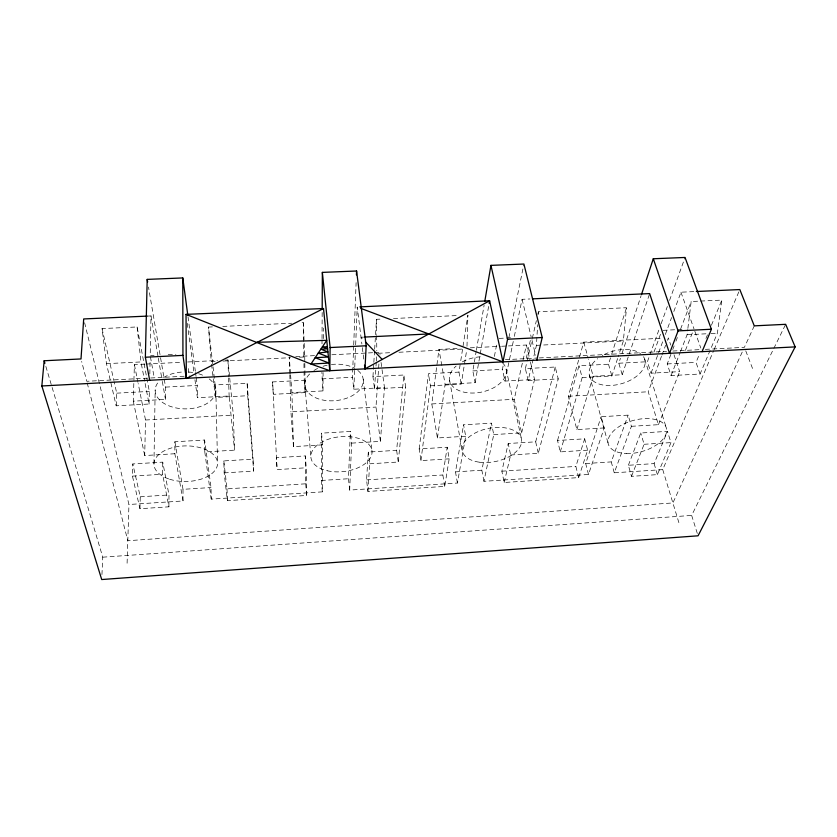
<?xml version="1.0" encoding="UTF-8"?>
<svg xmlns="http://www.w3.org/2000/svg" width="837" height="837" viewBox="0 0 837 837"><rect width="100%" height="100%" fill="white"/><g stroke="black" fill="none" stroke-linecap="round" stroke-linejoin="round"><path stroke-width="0.63" stroke-dasharray="4.18 3.14" d="M84.61 322.737L128.95 504.491L183.031 500.965L174.86 453.738L174.891 441.769L204.615 440.021L211.018 487.542L211.238 499.124L322.329 491.863L322.632 444.855L321.565 433.147L350.337 431.453L351.613 443.118L349.678 490.074L457.42 483.033L465.686 436.265L463.572 424.798L491.434 423.166L493.746 434.581L483.953 481.296L588.495 474.474L604.23 427.937L601.144 416.721L628.148 415.131L631.412 426.305L614.243 472.79L662.747 469.62L713.616 350.776M322.329 491.863L321.324 480.469L321.565 433.147M322.632 444.855L293.463 446.613L291.914 392.595L322.977 390.91L321.868 372.381M322.015 343.819L322.025 339.916M322.036 338.619L322.172 311.354M168.896 506.814L168.98 494.939L162.755 462.129L132.801 463.949L132.445 476.127L139.967 508.718L168.896 506.814L162.619 474.255L162.755 462.129M322.977 390.91L323.092 372.601M323.312 338.598L323.385 328.135M144.801 364.126L134.401 364.65L133.282 401.164L165.454 399.427L165.569 387.112L148.505 287.081M153.956 463.698L155.169 389.969M149.08 404.02L149.342 391.423L137.101 326.964L102.072 328.575L106.466 363.666L116.197 405.819L149.08 404.02L144.906 382.342M149.833 373.846L150.116 359.46M147.113 316.114L151.005 315.936L150.2 355.547L154.06 355.359M174.86 453.738L144.707 455.548L145.512 420.017L138.189 383.524M139.967 508.718L140.26 496.801L132.801 463.949M466.994 346.246L467.904 315.057L460.559 361.961M127.098 563.217L128.95 504.491M349.678 490.074L348.485 478.733L350.337 431.453M381.055 362.431L384.476 387.583L353.831 389.247L352.45 377.267L353.653 346.162M353.706 344.865L356.123 282.665M353.831 389.247L354.689 368.364M354.742 367.056L355.61 346.173M355.662 344.865L357.221 307.012L361.877 344.007M116.197 405.819L116.73 393.16L114.146 381.766M101.947 574.569L102.752 557.18L45.282 364.513M528.157 380.532L525.385 368.594L555.245 367.024L558.248 378.899L528.157 380.532L536.433 345.357L537.647 324.704M538.254 314.377L538.411 311.793L626.515 307.713L623.345 340.994L618.208 356.688M449.176 458.843L420.959 460.601L419.18 448.956L447.199 447.24L449.176 458.843L444.74 486.391L367.924 491.434L366.575 479.894L368.29 452.074L396.633 450.337L403.873 375.007L372.957 376.64L374.537 388.839L405.694 387.154L403.873 375.007M372.957 376.64L373.762 363.603M373.846 362.306L374.568 350.577M374.652 349.27L376.504 319.295L383.032 318.991M367.924 491.434L369.703 463.813L368.29 452.074M374.537 388.839L375.928 367.297M376.012 366.031L376.252 362.233M376.336 360.967L376.828 353.36M351.613 443.118L380.406 441.392L375.991 407.064L378.983 362.787M380.406 441.392L384.476 387.583M369.703 463.813L398.255 462.024L405.694 387.154M419.18 448.956L428.439 373.71L458.969 372.099L460.36 363.227M680.491 351.571L687.104 334.748L687.721 329.632M687.878 328.355L691.163 301.508L698.832 301.153M420.959 460.601L430.459 385.815L428.439 373.71M465.686 436.265L437.437 437.96L431.808 403.936L438.965 349.406L459.848 348.359M670.908 354.333L667.225 363.938L671.065 375.604L700.077 374.013L717.372 333.241L721.85 300.096L700.109 301.1M437.437 437.96L445.127 384.309L438.965 349.406M444.74 486.391L442.857 474.987L447.199 447.24M430.459 385.815L461.229 384.152L464.273 365.235M464.483 363.969L466.711 350.107M457.42 483.033L455.495 471.88L463.572 424.798M445.127 384.309L475.144 382.687L472.832 370.917L474.16 363.195M474.38 361.908L476.148 351.613M476.368 350.326L484.1 305.275M475.144 382.687L488.703 305.892M494.385 356.436L496.854 343.599M483.953 481.296L481.84 470.195L491.434 423.166M530.491 362.254L534.571 379.475L504.962 381.076L502.42 369.358L503.717 363.017M508.896 337.635L523.648 265.298M504.962 381.076L509.241 360.632M509.513 359.355L513.259 341.475M514.326 336.359L522.089 299.311L529.905 298.966M493.746 434.581L521.629 432.907L514.221 399.301L526.41 345.022L508.132 345.943M526.191 358.602L530.323 340.45M587.626 450.18L560.288 451.896L557.526 440.492L584.676 438.829L587.626 450.18L578.66 477.603L504.167 482.489L501.876 471.189L508.216 443.505L535.68 441.831L555.245 367.024M525.385 368.594L526.839 362.285M527.122 361.019L532.039 339.56M532.332 338.305L536.381 320.634M537.825 314.325L538.411 311.793M504.167 482.489L510.633 454.993L508.216 443.505M521.629 432.907L534.571 379.475M510.633 454.993L538.285 453.267L558.248 378.899M604.23 427.937L576.871 429.58L568.323 396.267L583.745 342.155L661.858 338.242M557.526 440.492L578.995 365.769L608.489 364.21L611.23 355.62M560.288 451.896L582.175 377.602L578.995 365.769M576.871 429.58L593.192 376.305L588.474 359.23M578.66 477.603L575.866 466.429L584.676 438.829M611.627 354.386L626.515 307.713M582.175 377.602L611.889 375.991L617.811 357.891M588.495 474.474L585.691 463.541L601.144 416.721M593.192 376.305L622.215 374.735L618.805 363.227L620.426 358.309M622.048 353.392L641.121 295.628M622.215 374.735L649.648 293.599M614.243 472.79L611.272 461.898L628.148 415.131M674.015 354.773L679.675 371.628L651.04 373.176L647.419 361.72L659.368 328.606M661.136 323.699L667.34 306.52M669.548 300.389L685.043 257.461M654.032 352.011L661.021 332.802M651.04 373.176L658.185 353.842M658.635 352.628L663.542 339.33M665.331 334.497L671.577 317.579M673.816 311.531L680.962 292.197L696.311 291.506M631.412 426.305L658.437 424.683L648.225 391.768L661.492 356.28M661.952 355.055L665.614 345.262M667.445 340.366L668.365 337.918L670.782 345.147M628.367 465.278L640.744 433.001L667.455 431.379L670.992 442.606L657.411 474.631L631.506 476.337L628.367 465.278L654.105 463.614L667.455 431.379M672.749 349.531L674.13 345.932M675.972 341.13L677.353 337.531M680.575 329.119L691.163 301.508M631.506 476.337L644.092 444.28L640.744 433.001M671.065 375.604L680.021 352.775M685.409 350.389L693.026 331.222M658.437 424.683L679.675 371.628M700.077 374.013L696.028 362.411L699.502 354.02M705.957 338.441L707.453 334.852M711.419 325.269L721.85 300.096M714.128 349.573L739.824 289.56M742.21 352.095L672.885 502.943L127.81 540.712L87.09 382.551M754.273 325.855L744.396 347.345L702.076 349.531M697.305 533.41L691.665 515.425L785.661 324.317M102.752 557.18L691.665 515.425M140.26 496.801L168.98 494.939M224.159 472.905L253.642 471.064L253.088 459.126L223.824 460.915L224.159 472.905L227.371 500.662L306.624 495.462L306.248 467.778L305.306 455.924L276.367 457.693L277.099 469.599L306.248 467.778M174.891 441.769L183.01 489.331L211.018 487.542M321.324 480.469L348.485 478.733M455.495 471.88L481.84 470.195M585.691 463.541L611.272 461.898M223.824 460.915L227.026 488.871L305.714 483.807L305.306 455.924M366.575 479.894L442.857 474.987M501.876 471.189L575.866 466.429M132.445 476.127L162.619 474.255M644.092 444.28L670.992 442.606M204.615 440.021L204.803 451.938L234.548 450.149L233.324 415.089L229.704 377.916M145.512 420.017L233.324 415.089M293.463 446.613L290.941 411.846L375.991 407.064M431.808 403.936L514.221 399.301M568.323 396.267L648.225 391.768M116.73 393.16L149.342 391.423M667.225 363.938L696.028 362.411M194.948 379.747L197.396 397.701L229.129 395.985L234.548 450.149M211.562 364.221L215.412 397.46L247.689 395.713L253.642 471.064M304.814 363.342L305.223 392.595L273.354 394.321L272.59 381.934L304.197 380.27L304.061 371.304M184.15 376.252L86.755 381.285L81.649 361.427M505.36 359.68L537.929 357.995M539.237 357.933L666.576 351.362M672.854 351.038L700.789 349.594M165.569 387.112L197.26 385.438L197.396 397.701M321.837 378.879L352.45 377.267M472.832 370.917L502.42 369.358M618.805 363.227L647.419 361.72M212.389 326.89L208.486 327.079L215.119 384.968L247.135 383.273L253.088 459.126M106.466 363.666L140.972 361.94L144.655 381.076M687.104 334.748L709.807 333.618M711.063 333.555L717.372 333.241M146.098 364.064L182.476 362.243M187.676 361.982L217.557 360.485M225.352 360.098L227.957 359.962L229.579 376.629M295.723 356.572L315.099 355.599M331.891 354.762L373.229 352.691M374.526 352.628L379.684 352.367L380.029 354.888M470.289 347.836L500.306 346.33M501.614 346.267L506.835 346.005M215.161 361.469L211.269 361.668L208.486 327.079M222.945 361.082L290.449 357.692M299.541 357.242L304.731 356.98L303.35 322.684L299.458 322.862M378.136 353.298L389.885 352.712M399.019 352.251L463.007 349.039M536.433 345.357L623.345 340.994M363.593 337.123L361.029 337.248L363.676 340.031M168.195 354.658L175.916 354.281M499.124 338.399L511.93 337.771M663.176 330.333L682.427 329.391M222.778 326.409L291.653 323.228M393.484 318.51L458.76 315.486M745.767 350.891L753.07 369.849M680.962 292.197L693.978 328.826M694.825 331.222L700.81 348.046M644.678 359.125L666.262 427.697M662.747 469.62L679.173 523.606M654.105 463.614L657.411 474.631M608.489 364.21L611.889 375.991M583.745 342.155L588.139 358.006M589.394 375.164L608.342 444.259M522.089 299.311L531.15 336.819M532.039 340.502L535.596 355.244M526.41 345.022L530.198 361.019M535.68 441.831L538.285 453.267M102.072 328.575L113.853 380.49M506.123 369.065L521.482 439.038M133.282 401.164L144.707 455.548M134.401 364.65L137.938 382.268M458.969 372.099L461.229 384.152M150.419 356.782L154.238 377.801M449.605 380.458L462.254 450.735M151.005 315.936L158.12 357.043M158.339 358.32L162.116 380.155M162.336 381.442L165.454 399.427M188.304 368.583L189.35 375.991M396.633 450.337L398.255 462.024M187.258 323.344L193.902 372.057M204.803 451.938L211.238 499.124M188.011 316.794L195.345 371.199M195.513 372.486L196.036 376.378M196.214 377.675L197.26 385.438M362.327 347.627L364.053 361.364M363.237 379.423L371.984 450.85M137.101 326.964L140.972 361.94M304.909 385.386L310.893 457.347M304.197 380.27L305.223 392.595M305.714 483.807L306.624 495.462M290.491 373.469L289.267 356.897L289.769 373.511M290.585 374.746L291.914 392.595M272.59 381.934L277.099 469.599M247.135 383.273L247.689 395.713M227.957 359.962L228.501 376.692M228.543 377.979L229.129 395.985M289.811 374.788L290.941 411.846M227.026 488.871L227.371 500.662M215.82 390.136L217.557 463.081M215.119 384.968L215.412 397.46M304.731 356.98L304.804 362.065M303.35 322.684L303.873 358.508M303.957 363.635L304.04 370.027M376.504 319.295L376.65 334.434M376.66 335.7L376.796 350.839M183.01 489.331L183.031 500.965M643.517 356.719A28.793 16.813 -16.2 0 1 630.23 380.291A28.793 16.813 -16.2 0 1 594.437 381.85A28.793 16.813 -16.2 0 1 597.608 358.707M602.295 355.579A28.793 16.813 -16.2 0 1 602.933 355.223M604.241 354.532A28.793 16.813 -16.2 0 1 640.535 353.601M502.556 362.881A28.835 17.619 -11.4 0 1 494.855 387.071A28.835 17.619 -11.4 0 1 457.128 389.665A28.835 17.619 -11.4 0 1 456.123 366.072M462.348 361.856A28.835 17.619 -11.4 0 1 481.955 356.698M357.797 370.404A29.316 18.194 -5.6 0 1 353.8 394.782A29.316 18.194 -5.6 0 1 314.932 397.449A29.316 18.194 -5.6 0 1 309.941 373.679M313.969 370.488A29.316 18.194 -5.6 0 1 318.248 368.134M323.082 366.271A29.316 18.194 -5.6 0 1 327.549 365.12M331.4 364.503A29.316 18.194 -5.6 0 1 354.794 368.374M209.208 378.931A30.331 18.477 0.2 0 1 207.586 403.11A30.331 18.477 0.2 0 1 168.059 405.485A30.331 18.477 0.2 0 1 158.455 381.986M163.56 377.592A30.331 18.477 0.2 0 1 184.475 371.931M188.524 372.026A30.331 18.477 0.2 0 1 193.295 372.559M198.599 373.762A30.331 18.477 0.2 0 1 203.433 375.541M327.215 470.75A30.718 17.504 -6 0 0 372.026 451.31A30.718 17.504 -6 0 0 325.101 440.492A30.718 17.504 -6 0 0 327.215 470.75M169.587 479.214A31.806 17.807 -0.9 0 0 217.557 463.541A31.806 17.807 -0.9 0 0 170.12 448.37A31.806 17.807 -0.9 0 0 169.587 479.214M479.381 462.191A30.184 16.928 -11.1 0 0 521.556 439.477A30.184 16.928 -11.1 0 0 474.705 433.242A30.184 16.928 -11.1 0 0 479.381 462.191M626.463 453.528A30.122 16.133 -15.4 0 0 666.378 428.105A30.122 16.133 -15.4 0 0 619.139 426.567A30.122 16.133 -15.4 0 0 626.463 453.528"/><path stroke-width="1.26" d="M322.182 308.759L322.36 272.391L356.572 271L366.167 345.775L364.995 368.855L41.85 385.972L44.162 360.757L81.011 358.947L83.69 318.949L147.113 316.114M329.82 370.686L323.511 308.529L186.306 378.481L186.034 314.367L310.966 364.032L329.82 370.686L330.113 347.554L322.36 272.391M149.697 380.375L145.366 357.232L147.197 279.391L182.78 277.936L187.844 315.497M356.426 274.892L356.572 271M484.769 301.414L490.953 265.371L523.91 264.032L542.209 337.52L536.779 360.151L364.995 368.855L364.524 365.11M489.153 303.329L489.614 300.765L359.816 306.886M360.873 308.382L502.953 361.908L507.567 339.226L490.953 265.371M641.529 294.394L653.289 258.759L685.043 257.461L711.408 329.244L702.086 351.655L536.779 360.151M653.289 258.759L678.106 330.887L669.537 353.34L649.648 293.599L532.499 298.851M696.311 291.506L739.824 289.56L754.273 325.855L785.661 324.317L795.15 346.895L698.058 535.806L101.716 579.539L41.85 385.972M364.995 368.855L489.614 300.765L502.953 361.908M702.086 351.655L795.15 346.895M364.88 337.06L429.067 333.953M330.113 347.554L366.167 345.775M507.567 339.226L542.209 337.52M145.366 357.232L182.937 355.38L186.306 378.481M678.106 330.887L711.408 329.244M186.034 314.367L323.511 308.529M257.043 342.291L326.733 340.335L310.966 364.032L329.035 363.07L315.183 357.681L328.428 357.012L318.259 353.057L327.916 351.906L320.843 349.165L327.602 348.83L322.402 346.821L327.403 346.832M365.445 341.883L382.247 359.512M44.162 360.757L44.916 363.258M147.197 279.391L147.636 281.954M182.78 277.936L182.937 355.38"/></g></svg>
